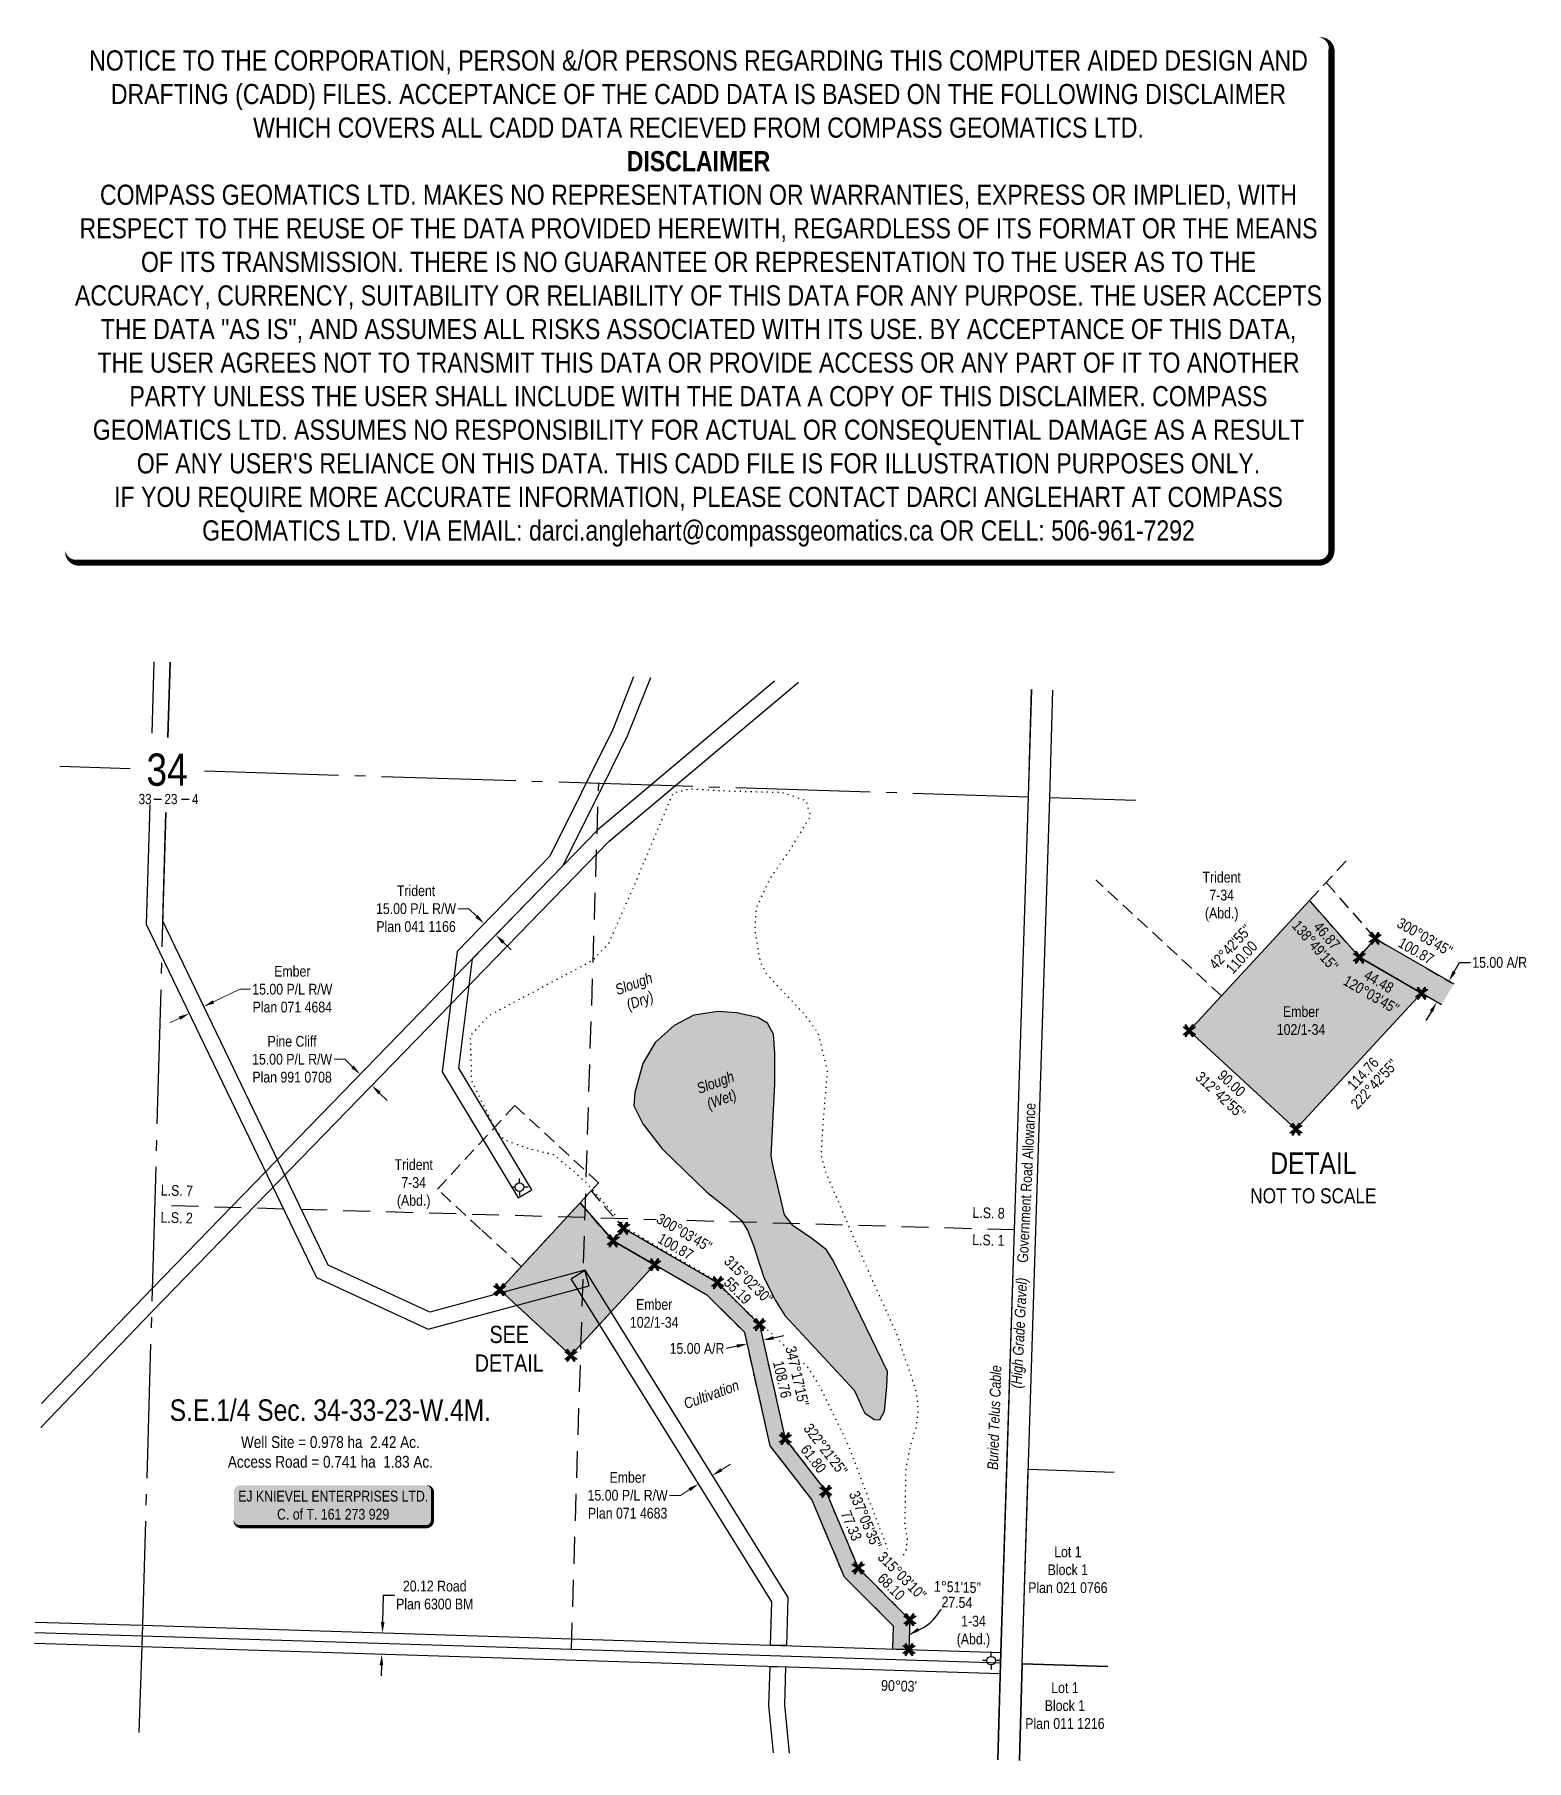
# Model space of a CAD drawing. Extents: x 349668 to 351057, y 5748428 to 5750035.
import ezdxf
from ezdxf.enums import TextEntityAlignment as Align

# ---------------------------------------------------------------- set-up
doc = ezdxf.new("R2010")
doc.units = 0
doc.header["$LTSCALE"] = 5
doc.header["$PDSIZE"] = 0.5
for name, pattern in [('foc-ACCESSROAD', [3.75, 2.5, -1.25]), ('foc-LSD', [8, 5, -3]), ('foc-QUARTERLINE', [33, 25, -3, 2, -3]), ('foc-TOPO', [1, 0.2, -0.8])]:
    doc.linetypes.add(name, pattern=pattern)
doc.layers.get('Defpoints').update_dxf_attribs({"color": 9})
for name, color, linetype in [('10', 1, 'Continuous'), ('9', 3, 'Continuous'), ('AS-OWNER', 7, 'Continuous'), ('AS-TELUS', 224, 'foc-TEL'), ('C-AR', 13, 'foc-ACCESSROAD'), ('C-RW', 13, 'Continuous'), ('C-SYMBOL', 7, 'Continuous'), ('C-WS', 13, 'foc-ACCESSROAD'), ('DETAIL-T', 7, 'Continuous'), ('F-RW', 190, 'Continuous'), ('F-WS', 190, 'foc-ACCESSROAD'), ('F-WS-S', 8, 'Continuous'), ('L-AREAREQUIRED', 7, 'Continuous'), ('L-BD', 7, 'Continuous'), ('L-MON', 1, 'Continuous'), ('L-ROAD-T', 7, 'Continuous'), ('L-SEC', 7, 'Continuous'), ('L-SECLBL', 7, 'Continuous'), ('L-SECQ', 8, 'foc-QUARTERLINE'), ('L-SECTION-LSD', 7, 'foc-LSD'), ('L-TITLEDB', 4, 'Continuous'), ('P-PROPOSED', 10, 'Continuous'), ('P-PROPOSED-H', 21, 'Continuous'), ('P-TXT', 4, 'Continuous'), ('T-GENERAL', 48, 'foc-TOPO'), ('T-WATER', 160, 'Continuous'), ('T-WATER-H', 133, 'Continuous')]:
    doc.layers.add(name, color=color, linetype=linetype)
for name, color, linetype, lineweight in [('C-AR-T', 13, 'Continuous', 9), ('C-RW-T', 13, 'Continuous', 9), ('C-WS-T', 13, 'Continuous', 9), ('F-RW-T', 190, 'Continuous', 9), ('F-WS-T', 190, 'Continuous', 9), ('T-TEXT', 48, 'Continuous', 18)]:
    doc.layers.add(name, color=color, linetype=linetype, lineweight=lineweight)
doc.layers.add('DISCLAIMER', color=7, linetype='Continuous', plot=False)
doc.styles.add('100L', font='ARIALN.TTF', dxfattribs={"height": 11})
doc.styles.add('175L', font='ARIALN.TTF', dxfattribs={"height": 20})
doc.styles.add('80', font='ARIALN.TTF', dxfattribs={"height": 10})
doc.styles.add('80CG', font='ARIALN.TTF', dxfattribs={"height": 10})
doc.styles.add('80L', font='ARIALN.TTF', dxfattribs={"height": 10})
doc.styles.add('80LS', font='ARIALNI.TTF', dxfattribs={"height": 10})
doc.styles.add('foc-LtypeFont', font='ARIALN.TTF', dxfattribs={"height": 7.35})
doc.styles.add('SIMPLEX', font='ARIALN.TTF')
doc.styles.get("Standard").update_dxf_attribs({"font": 'ARIALN.TTF'})
doc.linetypes.add('foc-TEL', pattern='A,2,-1,["T",foc-LtypeFont,S=0.2,R=0,X=-0.425,Y=-0.75],-1.24,8', length=12.24)
doc.linetypes.add('foc-TEL-NOLINE', pattern='A,0,-2,["T",foc-LtypeFont,S=0.2,R=0,X=-0.425,Y=-0.75],-10.24', length=12.24)
doc.dimstyles.new('Compass 5 000', dxfattribs={"dimscale": 5, "dimtxt": 9, "dimasz": 2, "dimexe": 0.2, "dimexo": 0.0625, "dimgap": 0.5, "dimtad": 0, "dimtih": 1, "dimtoh": 1, "dimzin": 0, "dimdsep": 46, "dimtxsty": '80CG', "dimcen": 0.1, "dimse1": 1, "dimse2": 1, "dimclrd": 256, "dimclrt": 256, "dimaunit": 1, "dimadec": 4, "dimazin": 0, "dimtfac": 0.06, "dimtofl": 0, "dimtmove": 0, "dimatfit": 1, "dimfxl": 0.2, "dimtolj": 1, "dimtzin": 0, "dimlwd": -1, "dimarcsym": 0})

# ---------------------------------------------------------------- blocks, each defined once
blk = doc.blocks.new('L-SECLBL')
at = {"layer": '9', "color": 7}
for p, q in [((-5.1, -27.8), (-12.3, -27.8)), ((20.7, -27.8), (13.5, -27.8))]:
    blk.add_line(p, q, dxfattribs=at)
at = {"layer": '10', "color": 2, "style": 'SIMPLEX'}
blk.add_attdef('SEC', text='', height=30, dxfattribs=at).set_placement((0, 0), align=Align.MIDDLE)
at = {"layer": '10', "color": 5, "style": '80L'}
blk.add_attdef('TWP', text='', height=9.5, dxfattribs=at).set_placement((-14.4, -27.4), align=Align.MIDDLE_RIGHT)
blk.add_attdef('RGE', text='', height=9.5, dxfattribs=at).set_placement((3.6, -27.4), align=Align.MIDDLE_CENTER)
blk.add_attdef('MER', text='', height=9.5, dxfattribs=at).set_placement((23.2, -27.4), align=Align.MIDDLE_LEFT)
blk = doc.blocks.new('GABD')
for p, q in [((-0.81, 0), (-1.62, 0)), ((0, 0.81), (0, 1.62)), ((1.62, 0), (0.81, 0)), ((0, -0.81), (0, -1.62))]:
    blk.add_line(p, q)
blk.add_circle((0, 0), 0.8)
blk = doc.blocks.new('*D490')
at = {"layer": 'C-RW-T', "transparency": 16777216}
for p, q in [((350307.8, 5748698.9), (350316.3, 5748704.1)), ((350278, 5748680.4), (350269.6, 5748675.1)), ((350269.6, 5748675.1), (350259.6, 5748675.1))]:
    blk.add_line(p, q, dxfattribs=at)
for points in [[(350306.9, 5748700.3), (350308.6, 5748697.5), (350299.3, 5748693.6)], [(350277.2, 5748681.8), (350278.9, 5748679), (350286.5, 5748685.7)]]:
    blk.add_solid(points, dxfattribs=at)
at = {"layer": 'Defpoints', "color": 0, "transparency": 16777216}
for p in [(350288.3, 5748711.3), (350275.6, 5748703.4), (350299.3, 5748693.6)]:
    blk.add_point(p, dxfattribs=at)
at = {"layer": 'C-RW-T', "transparency": 16777216, "insert": (350220.5, 5748675.1), "char_height": 10, "attachment_point": 5, "style": '80CG'}
blk.add_mtext('\\A1;Ember\\P15.00 P/L R/W\\PPlan 071 4683', dxfattribs=at)
blk = doc.blocks.new('*D491')
at = {"layer": 'Defpoints', "color": 0, "transparency": 16777216}
for p in [(349971.5, 5749067.1), (349973.5, 5749069.2), (349984.2, 5749058.7)]:
    blk.add_point(p, dxfattribs=at)
at = {"layer": 'F-RW-T', "transparency": 16777216}
for p, q in [((349957.2, 5749081.1), (349947.2, 5749081.1)), ((349964.4, 5749074.1), (349957.2, 5749081.1)), ((349989.5, 5749049.7), (349996.6, 5749042.8))]:
    blk.add_line(p, q, dxfattribs=at)
for points in [[(349965.5, 5749075.3), (349963.2, 5749072.9), (349971.5, 5749067.1)], [(349990.6, 5749050.9), (349988.3, 5749048.5), (349982.3, 5749056.7)]]:
    blk.add_solid(points, dxfattribs=at)
at = {"layer": 'F-RW-T', "transparency": 16777216, "insert": (349908.1, 5749081.1), "char_height": 10, "attachment_point": 5, "style": '80CG'}
blk.add_mtext('\\A1;Pine Cliff\\P15.00 P/L R/W\\PPlan 991 0708', dxfattribs=at)
blk = doc.blocks.new('*D492')
at = {"layer": 'C-RW-T', "transparency": 16777216}
for p, q in [((349834.9, 5749134.6), (349859.3, 5749146.3)), ((349859.3, 5749146.3), (349869.3, 5749146.3)), ((349803.4, 5749119.4), (349794.4, 5749115.1))]:
    blk.add_line(p, q, dxfattribs=at)
for points in [[(349834.2, 5749136.1), (349835.6, 5749133.1), (349825.9, 5749130.2)], [(349802.6, 5749120.9), (349804.1, 5749117.9), (349812.4, 5749123.7)]]:
    blk.add_solid(points, dxfattribs=at)
at = {"layer": 'Defpoints', "color": 0, "transparency": 16777216}
for p in [(349806.6, 5749135.7), (349820.1, 5749142.3), (349825.9, 5749130.2)]:
    blk.add_point(p, dxfattribs=at)
at = {"layer": 'C-RW-T', "transparency": 16777216, "insert": (349908.3, 5749146.3), "char_height": 10, "attachment_point": 5, "style": '80CG'}
blk.add_mtext('\\A1;Ember\\P15.00 P/L R/W\\PPlan 071 4684', dxfattribs=at)
blk = doc.blocks.new('*D493')
at = {"layer": 'Defpoints', "color": 0, "transparency": 16777216}
for p in [(349992.2, 5748547.1), (350092.9, 5748543.9), (350092.3, 5748523.8)]:
    blk.add_point(p, dxfattribs=at)
at = {"layer": 'L-TITLEDB', "transparency": 16777216}
for p, q in [((349992.5, 5748557), (349993.3, 5748582.2)), ((349993.3, 5748582.2), (350003.3, 5748582.2)), ((349991.2, 5748517), (349990.9, 5748507))]:
    blk.add_line(p, q, dxfattribs=at)
for points in [[(349990.8, 5748557.1), (349994.2, 5748557), (349992.2, 5748547.1)], [(349989.6, 5748517), (349992.9, 5748516.9), (349991.6, 5748527)]]:
    blk.add_solid(points, dxfattribs=at)
at = {"layer": 'L-TITLEDB', "transparency": 16777216, "insert": (350040.9, 5748582.2), "char_height": 10, "attachment_point": 5, "style": '80CG'}
blk.add_mtext('\\A1;20.12 Road\\PPlan 6300 BM', dxfattribs=at)
blk = doc.blocks.new('TEMP')
h = blk.add_hatch(color=255)
h.dxf.hatch_style = 1
h.paths.add_polyline_path([(0, 0.25), (-0.67, 1.15), (-0.67, 0.67), (-1.15, 0.67), (-0.25, 0), (-1.15, -0.67), (-0.67, -0.67), (-0.67, -1.15), (0, -0.25), (0.67, -1.15), (0.67, -0.67), (1.15, -0.67), (0.25, 0), (1.15, 0.67), (0.67, 0.67), (0.67, 1.15)])
h.paths.add_polyline_path([(0.57, 0.85), (0.57, 0.57), (0.85, 0.57), (0.08, 0), (0.85, -0.57), (0.57, -0.57), (0.57, -0.85), (0, -0.08), (-0.57, -0.85), (-0.57, -0.57), (-0.85, -0.57), (-0.08, 0), (-0.85, 0.57), (-0.57, 0.57), (-0.57, 0.85), (0, 0.08)], flags=16)
h = blk.add_hatch(color=1)
h.dxf.hatch_style = 1
h.paths.add_polyline_path([(0, 0.08), (-0.57, 0.85), (-0.57, 0.57), (-0.85, 0.57), (-0.08, 0), (-0.85, -0.57), (-0.57, -0.57), (-0.57, -0.85), (0, -0.08), (0.57, -0.85), (0.57, -0.57), (0.85, -0.57), (0.08, 0), (0.85, 0.57), (0.57, 0.57), (0.57, 0.85)])
at = {"color": 1}
for p, q in [((-0.08, 0), (0.08, 0)), ((0, 0.08), (0, -0.08))]:
    blk.add_line(p, q, dxfattribs=at)
at = {"color": 255, "flags": 128}
blk.add_lwpolyline([(-0.25, 0), (-1.15, 0.67), (-0.67, 0.67), (-0.67, 1.15), (0, 0.25), (0.67, 1.15), (0.67, 0.67), (1.15, 0.67), (0.25, 0), (1.15, -0.67), (0.67, -0.67), (0.67, -1.15), (0, -0.25), (-0.67, -1.15), (-0.67, -0.67), (-1.15, -0.67)], close=True, dxfattribs=at)
at = {"color": 1, "flags": 128}
blk.add_lwpolyline([(-0.08, 0), (-0.85, 0.57), (-0.57, 0.57), (-0.57, 0.85), (0, 0.08), (0.57, 0.85), (0.57, 0.57), (0.85, 0.57), (0.08, 0), (0.85, -0.57), (0.57, -0.57), (0.57, -0.85), (0, -0.08), (-0.57, -0.85), (-0.57, -0.57), (-0.85, -0.57)], close=True, dxfattribs=at)
blk = doc.blocks.new('*D495')
at = {"layer": 'Defpoints', "color": 0, "transparency": 16777216}
for p in [(350331.9, 5748816.2), (350333.7, 5748808.2), (350348.3, 5748811.5)]:
    blk.add_point(p, dxfattribs=at)
at = {"layer": 'P-TXT', "transparency": 16777216}
for p, q in [((350356.3, 5748821.7), (350366, 5748823.9)), ((350322.1, 5748814), (350312.4, 5748811.8))]:
    blk.add_line(p, q, dxfattribs=at)
for points in [[(350355.9, 5748823.3), (350356.7, 5748820.1), (350346.5, 5748819.5)], [(350321.8, 5748815.6), (350322.5, 5748812.4), (350331.9, 5748816.2)]]:
    blk.add_solid(points, dxfattribs=at)
at = {"layer": 'P-TXT', "transparency": 16777216, "insert": (350285.1, 5748811.8), "char_height": 10, "attachment_point": 5, "style": '80CG'}
blk.add_mtext('\\A1;15.00 A/R', dxfattribs=at)
blk = doc.blocks.new('*U498')
h = blk.add_hatch(color=59)
edge = h.paths.add_edge_path()
edge.add_line((-86.5, -20), (86.5, -20))
edge.add_arc((86.5, -14), 6, 270, 360)
edge.add_line((92.5, -14), (92.5, 12.5))
edge.add_arc((86.5, 12.5), 6, 0, 90)
edge.add_line((86.5, 18.5), (-86.5, 18.5))
edge.add_arc((-86.5, 12.5), 6, 90, 180)
edge.add_line((-92.5, 12.5), (-92.5, -14))
edge.add_arc((-86.5, -14), 6, 180, 270)
at = {"color": 1, "flags": 128}
blk.add_lwpolyline([(-86.5, -20, 3, 3, 0), (86.5, -20, 3, 3, 0.414214), (92.5, -14, 3, 3, 0), (92.5, 12.5, 3, 0, 0.414214), (86.5, 18.5, 0, 0, 0), (-86.5, 18.5, 0, 0, 0.414214), (-92.5, 12.5, 0, 0, 0), (-92.5, -14, 0, 3, 0.414214)], format="xyseb", close=True, dxfattribs=at)
blk.add_lwpolyline([(-69.9, -4.8, 0, 7.5, 0), (0, 0, 0, 0, 0)], format="xyseb", dxfattribs=at)
at = {"color": 1, "style": '80'}
blk.add_attdef('ENTER_TEXT_001', (-36, -5), '', height=10, dxfattribs=at)
blk = doc.blocks.new('*D502')
at = {"layer": 'Defpoints', "color": 0, "transparency": 16777216}
for p in [(350985.1, 5749153.9), (350986, 5749153.4), (350974.7, 5749133.9)]:
    blk.add_point(p, dxfattribs=at)
at = {"layer": 'P-TXT', "transparency": 16777216}
for p, q in [((350990.1, 5749162.5), (350995.1, 5749171.2)), ((350995.1, 5749171.2), (351005.1, 5749171.2)), ((350968.8, 5749125.7), (350963.8, 5749117.1))]:
    blk.add_line(p, q, dxfattribs=at)
for points in [[(350988.7, 5749163.4), (350991.6, 5749161.7), (350985.1, 5749153.9)], [(350967.4, 5749126.5), (350970.3, 5749124.9), (350973.8, 5749134.4)]]:
    blk.add_solid(points, dxfattribs=at)
at = {"layer": 'P-TXT', "transparency": 16777216, "insert": (351032.4, 5749171.2), "char_height": 10, "attachment_point": 5, "style": '80CG'}
blk.add_mtext('\\A1;15.00 A/R', dxfattribs=at)
blk = doc.blocks.new('*D504')
at = {"layer": 'Defpoints', "color": 0, "transparency": 16777216}
for p in [(350086.9, 5749207.4), (350088.3, 5749208.8), (350099.1, 5749198.4)]:
    blk.add_point(p, dxfattribs=at)
at = {"layer": 'F-RW-T', "transparency": 16777216}
for p, q in [((350072.6, 5749221.3), (350062.6, 5749221.3)), ((350079.7, 5749214.3), (350072.6, 5749221.3)), ((350104.8, 5749189.9), (350112, 5749182.9))]:
    blk.add_line(p, q, dxfattribs=at)
for points in [[(350080.9, 5749215.5), (350078.6, 5749213.1), (350086.9, 5749207.4)], [(350106, 5749191.1), (350103.6, 5749188.7), (350097.6, 5749196.9)]]:
    blk.add_solid(points, dxfattribs=at)
at = {"layer": 'F-RW-T', "transparency": 16777216, "insert": (350023.5, 5749221.3), "char_height": 10, "attachment_point": 5, "style": '80CG'}
blk.add_mtext('\\A1;Trident\\P15.00 P/L R/W\\PPlan 041 1166', dxfattribs=at)
blk = doc.blocks.new('Disclaimer_Legal')
at = {"layer": 'DISCLAIMER', "color": 254, "flags": 128}
blk.add_lwpolyline([(-3613, -1105, 37.5, 37.5, 0), (4096, -1105, 37.5, 37.5, 0.414214), (4171, -1030, 37.5, 37.5, 0), (4171, 2079, 37.5, 0, 0.414214), (4096, 2154, 0, 0, 0), (-3613, 2154, 0, 0, 0.414214), (-3688, 2079, 0, 0, 0), (-3688, -1030, 0, 37.5, 0.414214)], format="xyseb", close=True, dxfattribs=at)
at = {"layer": 'DISCLAIMER', "color": 254, "insert": (242, 534), "char_height": 125, "width": 7717.57, "attachment_point": 5, "style": '80'}
blk.add_mtext('NOTICE TO THE CORPORATION, PERSON &/OR PERSONS REGARDING THIS COMPUTER AIDED DESIGN AND DRAFTING (CADD) FILES. ACCEPTANCE OF THE CADD DATA IS BASED ON THE FOLLOWING DISCLAIMER WHICH COVERS ALL CADD DATA RECIEVED FROM COMPASS GEOMATICS LTD.\\P{\\fArial Narrow|b1|i0|c0|p34;DISCLAIMER}\\PCOMPASS GEOMATICS LTD. MAKES NO REPRESENTATION OR WARRANTIES, EXPRESS OR IMPLIED, WITH RESPECT TO THE REUSE OF THE DATA PROVIDED HEREWITH, REGARDLESS OF ITS FORMAT OR THE MEANS OF ITS TRANSMISSION. THERE IS NO GUARANTEE OR REPRESENTATION TO THE USER AS TO THE ACCURACY, CURRENCY, SUITABILITY OR RELIABILITY OF THIS DATA FOR ANY PURPOSE. THE USER ACCEPTS THE DATA "AS IS", AND ASSUMES ALL RISKS ASSOCIATED WITH ITS USE. BY ACCEPTANCE OF THIS DATA, THE USER AGREES NOT TO TRANSMIT THIS DATA OR PROVIDE ACCESS OR ANY PART OF IT TO ANOTHER PARTY UNLESS THE USER SHALL INCLUDE WITH THE DATA A COPY OF THIS DISCLAIMER. COMPASS GEOMATICS LTD. ASSUMES NO RESPONSIBILITY FOR ACTUAL OR CONSEQUENTIAL DAMAGE AS A RESULT OF ANY USER\'S RELIANCE ON THIS DATA. THIS CADD FILE IS FOR ILLUSTRATION PURPOSES ONLY.\\PIF YOU REQUIRE MORE ACCURATE INFORMATION, PLEASE CONTACT DARCI ANGLEHART AT COMPASS GEOMATICS LTD. VIA EMAIL: darci.anglehart@compassgeomatics.ca OR CELL: 506-961-7292', dxfattribs=at)

msp = doc.modelspace()

# ---------------------------------------------------------------- hatches: boundary and pattern name
at = {"layer": 'P-PROPOSED-H'}
h = msp.add_hatch(color=256, dxfattribs=at)
h.dxf.hatch_style = 1
h.paths.add_polyline_path([(350959.665, 5749142.567), (350842.729, 5749015.911), (350743.396, 5749107.621), (350855.486, 5749229.028), (350901.846, 5749176.033)])
h = msp.add_hatch(color=256, dxfattribs=at)
h.dxf.hatch_style = 1
h.paths.add_polyline_path([(350978.302, 5749131.78), (350989.589, 5749151.281), (350916.355, 5749193.67), (350901.846, 5749176.033)])
h = msp.add_hatch(color=256, dxfattribs=at)
h.dxf.hatch_style = 1
h.paths.add_polyline_path([(350245.622, 5748889.756), (350167.665, 5748805.319), (350101.443, 5748866.459), (350176.17, 5748947.397), (350207.076, 5748912.066)])
h = msp.add_hatch(color=256, dxfattribs=at)
h.dxf.hatch_style = 1
h.paths.add_polyline_path([(350467.408, 5748532.033), (350468.094, 5748553.245), (350422.441, 5748598.983), (350391.915, 5748671.223), (350353.275, 5748721.32), (350329.531, 5748826.57), (350294.942, 5748861.21), (350207.076, 5748912.066), (350216.749, 5748923.825), (350304.176, 5748873.222), (350343.229, 5748834.112), (350367.198, 5748727.865), (350404.996, 5748678.859), (350435.139, 5748607.525), (350483.319, 5748559.257), (350482.422, 5748531.558)])
at = {"layer": 'T-WATER-H'}
h = msp.add_hatch(color=256, dxfattribs=at)
h.dxf.hatch_style = 1
h.paths.add_polyline_path([(350431.502, 5748772.942), (350434.333, 5748767.075), (350438.896, 5748756.649), (350441.3, 5748751.645), (350450.425, 5748745.778), (350455.414, 5748745.346), (350459.549, 5748753.385), (350461.729, 5748776.422), (350462.583, 5748790.544), (350422.467, 5748873.088), (350411.297, 5748894.696), (350405.724, 5748903.759), (350392.127, 5748914.212), (350374.687, 5748926.068), (350366.663, 5748936.17), (350363.18, 5748950.818), (350356.123, 5748980.909), (350354.01, 5748991.079), (350357.427, 5749057.991), (350357.427, 5749086.598), (350356.303, 5749104.55), (350350.707, 5749114.639), (350341.695, 5749119.98), (350321.895, 5749124.377), (350304.725, 5749125.483), (350282.071, 5749122.179), (350263.799, 5749112.508), (350245.977, 5749096.674), (350234.762, 5749077.319), (350227.054, 5749050.276), (350226.402, 5749037.732), (350234.538, 5749020.967), (350252.562, 5748997.661), (350294.162, 5748957.359), (350313.085, 5748942.415), (350326.053, 5748931.409), (350332.008, 5748921.954), (350337.717, 5748907.819), (350347.381, 5748877.903), (350358.168, 5748856.364), (350366.753, 5748842.498)])

# ---------------------------------------------------------------- linework, layer by layer
at = {"layer": 'AS-TELUS', "linetype": 'foc-TEL-NOLINE', "flags": 128}
msp.add_lwpolyline([(350565.179, 5748428.892), (350567.997, 5748528.853), (350593.602, 5749325.483), (350596.572, 5749425.439)], dxfattribs=at)
at = {"layer": 'C-AR', "flags": 128}
msp.add_lwpolyline([(350855.486, 5749229.028), (350892.587, 5749269.213)], dxfattribs=at)
at = {"layer": 'C-AR'}
msp.add_lwpolyline([(350976.334, 5749132.919), (350901.846, 5749176.033), (350901.846, 5749176.033), (350855.486, 5749229.028), (350870.858, 5749245.678), (350916.355, 5749193.67), (350916.355, 5749193.67), (350987.622, 5749152.42)], dxfattribs=at)
for points in [[(350467.408, 5748532.033), (350468.094, 5748553.245), (350422.441, 5748598.983), (350391.915, 5748671.223), (350353.275, 5748721.32), (350329.531, 5748826.57), (350294.942, 5748861.21), (350207.076, 5748912.066), (350176.17, 5748947.397), (350186.418, 5748958.497), (350216.749, 5748923.825), (350304.176, 5748873.222), (350343.229, 5748834.112), (350367.198, 5748727.865), (350404.996, 5748678.859), (350435.139, 5748607.525), (350483.319, 5748559.257), (350482.422, 5748531.558)], [(350467.408, 5748532.033), (350468.094, 5748553.245), (350422.441, 5748598.983), (350391.915, 5748671.223), (350353.275, 5748721.32), (350329.531, 5748826.57), (350294.942, 5748861.21), (350207.076, 5748912.066), (350207.076, 5748912.066), (350176.17, 5748947.397), (350186.418, 5748958.497), (350216.749, 5748923.825), (350216.749, 5748923.825), (350304.176, 5748873.222), (350343.229, 5748834.112), (350367.198, 5748727.865), (350404.996, 5748678.859), (350435.139, 5748607.525), (350483.319, 5748559.257), (350482.422, 5748531.558)]]:
    msp.add_lwpolyline(points, close=True, dxfattribs=at)
at = {"layer": 'C-RW', "flags": 128}
for points in [[(349779.405, 5749451.229), (349777.473, 5749384.593)], [(349792.535, 5749380.781), (349794.529, 5749450.751)], [(349775.537, 5749317.871), (349772.319, 5749206.917), (349930.69, 5748878.075), (350034.893, 5748829.757), (350184.599, 5748870.165), (350180.669, 5748884.636), (350036.205, 5748845.623), (349941.828, 5748889.441), (349787.658, 5749209.645), (349790.541, 5749310.81)], [(350371.201, 5748435.024), (350366.788, 5748480.035), (350367.795, 5748515.087), (350352.822, 5748515.56), (350351.786, 5748479.539), (350356.105, 5748435.501)]]:
    msp.add_lwpolyline(points, dxfattribs=at)
msp.add_lwpolyline([(350167.94, 5748876.73), (350180.669, 5748884.636), (350369.714, 5748580.13), (350368.366, 5748535.16), (350353.39, 5748535.63), (350354.603, 5748576.072)], close=True, dxfattribs=at)
at = {"layer": 'C-WS', "flags": 128}
msp.add_lwpolyline([(350245.622, 5748889.756), (350167.665, 5748805.319), (350101.443, 5748866.459), (350176.17, 5748947.397), (350207.076, 5748912.066)], close=True, dxfattribs=at)
at = {"layer": 'F-RW', "flags": 128}
for points in [[(349674.06, 5748738.225), (349777.412, 5748845.83), (350055.546, 5749132.111), (350203.426, 5749284.138), (350264.922, 5749335.851), (350379.562, 5749432.288)], [(350357.092, 5749432.997), (350193.205, 5749295.139), (350160.284, 5749261.271), (350058.624, 5749156.791), (349883.367, 5748976.401), (349778.069, 5748868.018), (349674.704, 5748760.633)], [(350226.055, 5749437.132), (350206.718, 5749388.241), (350147.911, 5749270.056), (350061.716, 5749181.486), (350047.737, 5749069.515), (350118.425, 5748952.082), (350131.158, 5748959.695), (350063.256, 5749072.792), (350075.963, 5749174.639), (350160.284, 5749261.271), (350198.562, 5749337.945), (350220.437, 5749382.134), (350241.99, 5749436.63)]]:
    msp.add_lwpolyline(points, dxfattribs=at)
at = {"layer": 'F-WS'}
msp.add_line((350773.34, 5749140.054), (350656.348, 5749248.068), dxfattribs=at)
msp.add_lwpolyline([(350186.418, 5748958.497), (350121.406, 5748888.081), (350083.512, 5748923.066), (350043.411, 5748960.09), (350115.42, 5749038.084), (350193.415, 5748966.075), (350186.418, 5748958.497)], dxfattribs=at)
at = {"layer": 'L-SEC'}
for p, q in [((350596.366, 5749425.446), (350593.341, 5749325.522)), ((350613.443, 5749324.886), (350616.468, 5749424.811)), ((350593.341, 5749325.522), (350580.523, 5748922.173)), ((350600.626, 5748921.542), (350613.443, 5749324.886)), ((350580.523, 5748922.173), (350567.708, 5748518.823)), ((350587.81, 5748518.198), (350600.626, 5748921.542)), ((349768.538, 5748544.082), (349668.569, 5748547.066)), ((350168.124, 5748531.453), (349768.538, 5748544.082)), ((350567.708, 5748518.823), (350168.124, 5748531.453)), ((350567.708, 5748518.823), (350565.184, 5748428.892)), ((350585.286, 5748428.257), (350587.81, 5748518.198)), ((350587.81, 5748518.198), (350667.626, 5748515.712))]:
    msp.add_line(p, q, dxfattribs=at)
at = {"layer": 'L-SECQ'}
for p, q in [((349794.518, 5749450.752), (349792.543, 5749380.781)), ((349691.745, 5749353.918), (349757.228, 5749351.869)), ((349826.478, 5749349.695), (350593.341, 5749325.522)), ((350613.67, 5749324.829), (350693.55, 5749322.251)), ((349790.548, 5749310.81), (349768.538, 5748544.082)), ((349768.538, 5748544.082), (349765.537, 5748454.17))]:
    msp.add_line(p, q, dxfattribs=at)
at = {"layer": 'L-SECTION-LSD'}
for p, q in [((350168.124, 5748531.453), (350193.551, 5749338.124)), ((350580.523, 5748922.173), (349780.051, 5748945.151))]:
    msp.add_line(p, q, dxfattribs=at)
at = {"layer": 'L-TITLEDB', "flags": 128}
for points in [[(350667.626, 5748515.688), (350587.773, 5748518.18), (350593.537, 5748699.374), (350673.448, 5748696.843)], [(349668.858, 5748557.102), (349768.813, 5748554.116), (350567.997, 5748528.853), (350567.423, 5748508.774), (349768.239, 5748534.046), (349668.281, 5748537.026)], [(350667.626, 5748515.689), (350587.773, 5748518.18), (350585.241, 5748428.258)]]:
    msp.add_lwpolyline(points, dxfattribs=at)
at = {"layer": 'P-PROPOSED'}
for points in [[(350959.665, 5749142.567), (350842.729, 5749015.911), (350743.396, 5749107.621), (350855.486, 5749229.028), (350901.846, 5749176.033)], [(350245.622, 5748889.756), (350167.665, 5748805.319), (350101.443, 5748866.459), (350176.17, 5748947.397), (350207.076, 5748912.066)], [(350467.408, 5748532.033), (350468.094, 5748553.245), (350422.441, 5748598.983), (350391.915, 5748671.223), (350353.275, 5748721.32), (350329.531, 5748826.57), (350294.942, 5748861.21), (350207.076, 5748912.066), (350207.076, 5748912.066), (350207.076, 5748912.066), (350216.749, 5748923.825), (350216.749, 5748923.825), (350216.749, 5748923.825), (350304.176, 5748873.222), (350343.229, 5748834.112), (350367.198, 5748727.865), (350404.996, 5748678.859), (350435.139, 5748607.525), (350483.319, 5748559.257), (350482.422, 5748531.558)]]:
    msp.add_lwpolyline(points, close=True, dxfattribs=at)
msp.add_lwpolyline([(350978.302, 5749131.78), (350901.846, 5749176.033), (350901.846, 5749176.033), (350901.846, 5749176.033), (350916.355, 5749193.67), (350916.355, 5749193.67), (350916.355, 5749193.67), (350989.589, 5749151.281)], dxfattribs=at)
at = {"layer": 'T-GENERAL', "flags": 128}
for points in [[(350477.336, 5748619.54), (350479.866, 5748623.944), (350481.102, 5748635.3), (350478.607, 5748647.911), (350479.035, 5748662.181), (350479.731, 5748700.19), (350483.754, 5748720.286), (350489.148, 5748738.576), (350491.238, 5748753.574), (350489.463, 5748771.081), (350472.157, 5748823.076), (350439.795, 5748894.871), (350404.96, 5748976.094), (350400.757, 5748992.05), (350401.633, 5749008.006), (350406.51, 5749070.386), (350398.082, 5749105.171), (350385.856, 5749122.206), (350349.336, 5749160.848), (350344.009, 5749172.542), (350339.043, 5749201.959), (350340.459, 5749221.866), (350353.224, 5749249.516), (350372.372, 5749277.152), (350390.823, 5749307.419), (350386.913, 5749321.608), (350364.573, 5749329.404), (350317.76, 5749330.469), (350279.463, 5749332.587), (350262.81, 5749329.04), (350228.29, 5749247.088), (350202.759, 5749188.97), (350187.859, 5749173.014), (350090.995, 5749121.531), (350073.982, 5749103.094), (350075.038, 5749061.619), (350090.163, 5749030.449), (350098.816, 5749013.59), (350105.491, 5749006.481), (350116.368, 5749002.26), (350128.145, 5748998.052), (350150.776, 5748992.724), (350170.329, 5748976.957), (350181.206, 5748966.747), (350197.23, 5748948.687), (350211.232, 5748933.149), (350221.21, 5748922.669), (350295.645, 5748879.131), (350337.852, 5748840.893), (350362.933, 5748818.032), (350367.822, 5748813.438)], [(350384.113, 5748798.132), (350388.486, 5748794.023), (350399.363, 5748776.26), (350426.018, 5748721.608), (350462.206, 5748625.725)]]:
    msp.add_lwpolyline(points, dxfattribs=at)
at = {"layer": 'T-WATER', "flags": 128}
msp.add_lwpolyline([(350431.502, 5748772.942), (350434.333, 5748767.075), (350438.896, 5748756.649), (350441.3, 5748751.645), (350450.425, 5748745.778), (350455.414, 5748745.346), (350459.549, 5748753.385), (350461.729, 5748776.422), (350462.583, 5748790.544), (350422.467, 5748873.088), (350411.297, 5748894.696), (350405.724, 5748903.759), (350392.127, 5748914.212), (350374.687, 5748926.068), (350366.663, 5748936.17), (350363.18, 5748950.818), (350356.123, 5748980.909), (350354.01, 5748991.079), (350357.427, 5749057.991), (350357.427, 5749086.598), (350356.303, 5749104.55), (350350.707, 5749114.639), (350341.695, 5749119.98), (350321.895, 5749124.377), (350304.725, 5749125.483), (350282.071, 5749122.179), (350263.799, 5749112.508), (350245.977, 5749096.674), (350234.762, 5749077.319), (350227.054, 5749050.276), (350226.402, 5749037.732), (350234.538, 5749020.967), (350252.562, 5748997.661), (350294.162, 5748957.359), (350313.085, 5748942.415), (350326.053, 5748931.409), (350332.008, 5748921.954), (350337.717, 5748907.819), (350347.381, 5748877.903), (350358.168, 5748856.364), (350366.753, 5748842.498)], close=True, dxfattribs=at)

# ---------------------------------------------------------------- block references
at = {"layer": 'AS-OWNER', "color": 5}
ref = msp.add_blockref('*U498', (349946.357, 5748665.951), dxfattribs=at)
ref.add_attrib('ENTER_TEXT_001', 'EJ KNIEVEL ENTERPRISES LTD.', (349857.916, 5748669.369), dxfattribs={"layer": '0', "color": 1, "height": 10, "style": '80'})
ref.add_attrib('ENTER_TEXT_002', 'C. of T. 161 273 929', (349894.113, 5748652.525), dxfattribs={"layer": '0', "color": 1, "height": 10, "style": '80'})
at = {"layer": 'C-AR-T', "xscale": 0.15, "yscale": 0.15, "zscale": 0.15}
msp.add_blockref('Disclaimer_Legal', (350250.163, 5749709.328), dxfattribs=at)
at = {"layer": 'F-WS-S', "xscale": 4.998700000000007, "yscale": 4.998700000000007, "zscale": 4.998700000000007}
for p in [(350119.856, 5748961.993), (350558.979, 5748521.2)]:
    msp.add_blockref('GABD', p, dxfattribs=at)
at = {"layer": 'L-MON', "xscale": 4.999999999999999, "yscale": 4.999999999999999, "zscale": 4.999999999999999}
for p in [(350916.355, 5749193.67), (350901.846, 5749176.033), (350959.665, 5749142.567), (350743.396, 5749107.621), (350842.729, 5749015.911), (350207.076, 5748912.066), (350216.749, 5748923.825), (350101.443, 5748866.459), (350304.176, 5748873.222), (350343.229, 5748834.112), (350167.665, 5748805.319), (350367.198, 5748727.865), (350404.996, 5748678.859), (350435.139, 5748607.525), (350483.319, 5748559.257), (350482.422, 5748531.557)]:
    msp.add_blockref('TEMP', p, dxfattribs=at)
at = {"layer": 'L-SECLBL'}
msp.add_blockref('L-SECLBL', (349791.696, 5749350.791), dxfattribs=at).add_auto_attribs({'SEC': '34', 'TWP': '33', 'RGE': '23', 'MER': '4'})

# ---------------------------------------------------------------- texts
at = {"layer": 'AS-TELUS', "linetype": 'foc-TEL-NOLINE', "insert": (350561.994, 5748747.56), "char_height": 10, "attachment_point": 5, "rotation": 88.180145, "style": '80CG'}
msp.add_mtext('\\A1;{\\fArial Narrow|b0|i1|c0|p34;Buried Telus Cable }', dxfattribs=at)
at = {"layer": 'C-SYMBOL', "color": 3, "style": '175L'}
msp.add_text('S.E.1/4 Sec. 34-33-23-W.4M.', height=20, dxfattribs=at).set_placement((349943.732, 5748738.448), align=Align.BOTTOM_CENTER)
at = {"layer": 'C-WS-T', "char_height": 10, "attachment_point": 5, "style": '80CG'}
for insert in [(350847.505, 5749117.059), (350245.235, 5748844.461)]:
    msp.add_mtext('\\A1;Ember\\P102/1-34', dxfattribs=dict(at, insert=insert))
at = {"layer": 'DETAIL-T', "color": 3, "attachment_point": 5, "style": '80CG'}
for s, insert, char_height, width in [('DETAIL\\P{\\H0.7x;NOT TO SCALE}', (350858.967, 5748970.56), 19.99478, 116.94437), ('SEE\\PDETAIL', (350110.278, 5748811.595), 16, 63.63613)]:
    msp.add_mtext(s, dxfattribs=dict(at, insert=insert, char_height=char_height, width=width))
at = {"layer": 'F-WS-S', "insert": (350542.492, 5748548.186), "char_height": 10, "attachment_point": 5, "style": '80CG'}
msp.add_mtext('\\A1;1-34\\P(Abd.)', dxfattribs=at)
at = {"layer": 'F-WS-T', "char_height": 10, "attachment_point": 5, "style": '80CG'}
for insert in [(350773.592, 5749232.462), (350021.316, 5748964.844)]:
    msp.add_mtext('\\A1;Trident\\P7-34\\P(Abd.)', dxfattribs=dict(at, insert=insert))
at = {"layer": 'L-AREAREQUIRED', "color": 5, "insert": (349943.747, 5748730.182), "char_height": 11, "width": 223.37952, "attachment_point": 2, "style": '100L'}
msp.add_mtext('Well Site = 0.978 ha  2.42 Ac.\\PAccess Road = 0.741 ha  1.83 Ac.', dxfattribs=at)
at = {"layer": 'L-BD', "style": '80L'}
for s, height, rotation, p in [("42°42'55''", 10, 47.285, (350781.714, 5749185.777)), ("138°49'15''", 9.99739, 311.1794, (350860.795, 5749186.897)), ('46.87', 9.9974, 311.1794, (350871.518, 5749196.277)), ('110.00', 10, 47.285, (350792.184, 5749176.11)), ('44.48', 9.9974, 329.9377, (350919.975, 5749153.627)), ("120°03'45''", 9.99739, 329.9377, (350912.838, 5749141.297)), ('114.76', 10, 47.285, (350905.182, 5749067.705)), ("222°42'55''", 10, 47.285, (350915.652, 5749058.038)), ("312°42'55''", 10, 317.285, (350772.579, 5749047.732)), ('90.00', 10, 317.285, (350782.755, 5749058.753))]:
    msp.add_text(s, height=height, rotation=rotation, dxfattribs=at).set_placement(p, align=Align.MIDDLE)
at = {"layer": 'L-BD'}
for s, rotation, p in [('100.87', 329.937655, (350954.64, 5749182.018)), ('100.87', 329.937655, (350265.221, 5748906.745)), ('315°02\'30"', 314.958555, (350333.01, 5748875.781)), ('55.19', 314.958555, (350322.927, 5748865.712)), ('347°17\'15"', 282.712655, (350378.381, 5748786.215)), ('108.76', 282.712655, (350364.48, 5748783.079)), ('322°21\'25"', 307.643255, (350404.903, 5748717.867)), ('61.80', 307.643255, (350393.619, 5748709.164)), ('337°05\'35"', 292.907155, (350441.945, 5748652.436)), ('77.33', 292.907155, (350428.818, 5748646.889)), ('315°03\'10"', 314.947455, (350476.038, 5748600.169)), ('68.10', 314.947455, (350465.953, 5748590.102)), ('1°51\'15"', 358.146055, (350527.528, 5748589.729)), ('27.54', 358.146055, (350527.067, 5748575.486)), ("90°03'", 358.146055, (350473.124, 5748497.718))]:
    msp.add_text(s, height=10, rotation=rotation, dxfattribs=at).set_placement(p, align=Align.MIDDLE_CENTER)
at = {"layer": 'L-ROAD-T', "style": '80L'}
msp.add_text('Government Road Allowance', height=10, rotation=87.208965, dxfattribs=at).set_placement((350591.771, 5748966.089), align=Align.MIDDLE_CENTER)
at = {"layer": 'L-SECTION-LSD', "style": '100L'}
for s, p in [('L.S. 7', (349785.774, 5748954.296)), ('L.S. 2', (349785.533, 5748929.019)), ('L.S. 8', (350541.47, 5748933.466)), ('L.S. 1', (350541.23, 5748908.189))]:
    msp.add_text(s, height=9.9974, rotation=358.438847, dxfattribs=at).set_placement(p)
at = {"layer": 'L-TITLEDB', "char_height": 10, "attachment_point": 5, "style": '80CG'}
for s, insert in [('\\A1;Lot 1\\PBlock 1\\PPlan 021 0766', (350630.353, 5748605.776)), ('\\A1;Lot 1\\PBlock 1\\PPlan 011 1216', (350627.622, 5748479.272))]:
    msp.add_mtext(s, dxfattribs=dict(at, insert=insert))
at = {"layer": 'T-TEXT', "style": '80LS'}
for s, rotation, p in [('(High Grade Gravel)', 87.208965, (350584.954, 5748826.255)), ('Cultivation', 20, (350298.42, 5748769.148))]:
    msp.add_text(s, height=10, rotation=rotation, dxfattribs=at).set_placement(p, align=Align.MIDDLE_CENTER)
at = {"layer": 'T-TEXT', "insert": (350224.484, 5749156.197), "char_height": 10, "width": 37.98747, "attachment_point": 2, "rotation": 20, "style": '80LS'}
msp.add_mtext('Slough\\P(Dry)', dxfattribs=at)
at = {"layer": 'T-WATER', "insert": (350300.502, 5749064.31), "char_height": 10, "width": 37.98747, "attachment_point": 2, "rotation": 20, "style": '80LS'}
msp.add_mtext('Slough\\P(Wet)', dxfattribs=at)

# ---------------------------------------------------------------- dimensions: what is measured, and where the dimension line sits
at = {"layer": 'C-RW-T'}
for base, p1, p2, angle, text, picture, middle in [((349825.887, 5749130.245), (349806.597, 5749135.748), (349820.106, 5749142.252), 25.70962, 'Ember\\P15.00 P/L R/W\\PPlan 071 4684', '*D492', (349908.348, 5749146.314)), ((350299.272, 5748693.594), (350275.551, 5748703.401), (350288.279, 5748711.303), 31.833053, 'Ember\\P15.00 P/L R/W\\PPlan 071 4683', '*D490', (350220.467, 5748675.144))]:
    dim = msp.add_linear_dim(base=base, p1=p1, p2=p2, angle=angle, text=text, dimstyle='Compass 5 000', dxfattribs=at)
    dim.commit()
    dim.dimension.update_dxf_attribs({"geometry": picture, "text_midpoint": middle, "dimtype": 161})
at = {"layer": 'F-RW-T'}
for p1, p2, distance, text, picture, middle in [((350099.091, 5749198.38), (350088.34, 5749208.843), 2.082, 'Trident\\P15.00 P/L R/W\\PPlan 041 1166', '*D504', (350023.469, 5749221.3)), ((349984.231, 5749058.707), (349973.479, 5749069.152), 2.793, 'Pine Cliff\\P15.00 P/L R/W\\PPlan 991 0708', '*D491', (349908.102, 5749081.086))]:
    dim = msp.add_aligned_dim(p1=p1, p2=p2, distance=distance, text=text, dimstyle='Compass 5 000', dxfattribs=at)
    dim.commit()
    dim.dimension.update_dxf_attribs({"geometry": picture, "text_midpoint": middle})
at = {"layer": 'L-TITLEDB'}
dim = msp.add_linear_dim(base=(349992.192, 5748547.055), p1=(350092.287, 5748523.799), p2=(350092.921, 5748543.871), angle=88.189426, text='20.12 Road\\PPlan 6300 BM', dimstyle='Compass 5 000', dxfattribs=at)
dim.commit()
dim.dimension.update_dxf_attribs({"geometry": '*D493', "text_midpoint": (350040.917, 5748582.236), "dimtype": 161})
at = {"layer": 'P-TXT'}
dim = msp.add_linear_dim(base=(350331.876, 5748816.178), p1=(350348.32, 5748811.545), p2=(350333.666, 5748808.24), angle=192.712655, text='15.00 A/R', dimstyle='Compass 5 000', dxfattribs=at)
dim.commit()
dim.dimension.update_dxf_attribs({"geometry": '*D495', "text_midpoint": (350285.084, 5748811.777), "dimtype": 161})

# ---------------------------------------------------------------- leaders
at = {"layer": 'L-BD', "path_type": 1}
msp.add_leader([(350482.87, 5748545.407), (350503.009, 5748557.192), (350512.687, 5748569.283)], dimstyle='Compass 5 000', override={"dimgap": 0.5, "dimtad": 0}, dxfattribs=at)

# ---------------------------------------------------------------- next in the draw order: texts
at = {"layer": 'L-BD', "char_height": 10, "width": 53.96838, "attachment_point": 2, "rotation": 329.937655, "bg_fill": 3, "box_fill_scale": 1.15, "bg_fill_color": 256, "bg_fill_true_color": 256, "bg_fill_transparency": 0}
for insert in [(350965.209, 5749199.401), (350275.791, 5748924.128)]:
    msp.add_mtext('300°03\'45"', dxfattribs=dict(at, insert=insert))

# ---------------------------------------------------------------- next in the draw order: block references
at = {"layer": 'L-MON', "xscale": 4.999999999999999, "yscale": 4.999999999999999, "zscale": 4.999999999999999}
msp.add_blockref('TEMP', (350245.622, 5748889.756), dxfattribs=at)

# ---------------------------------------------------------------- next in the draw order: dimensions: what is measured, and where the dimension line sits
at = {"layer": 'P-TXT'}
dim = msp.add_aligned_dim(p1=(350974.669, 5749133.882), p2=(350985.957, 5749153.384), distance=0.962, text='15.00 A/R', dimstyle='Compass 5 000', dxfattribs=at)
dim.commit()
dim.dimension.update_dxf_attribs({"geometry": '*D502', "text_midpoint": (351032.425, 5749171.175)})

doc.saveas('drawing.dxf')
